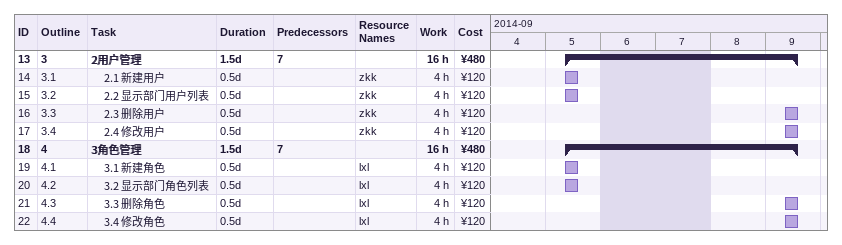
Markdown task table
| ID | WBS | Task | Duration | Start | Finish | Predecessors | Resources | Work (h) | Cost (¥) |
|---|---|---|---|---|---|---|---|---|---|
| 13 | 3 | **2用户管理** | 1.5d | 2014-09-05 | 2014-09-09 | 7 |  | 16 | 480 |
| 14 | 3.1 | 2.1 新建用户 | 0.5d | 2014-09-05 | 2014-09-05 |  | zkk | 4 | 120 |
| 15 | 3.2 | 2.2 显示部门用户列表 | 0.5d | 2014-09-05 | 2014-09-05 |  | zkk | 4 | 120 |
| 16 | 3.3 | 2.3 删除用户 | 0.5d | 2014-09-09 | 2014-09-09 |  | zkk | 4 | 120 |
| 17 | 3.4 | 2.4 修改用户 | 0.5d | 2014-09-09 | 2014-09-09 |  | zkk | 4 | 120 |
| 18 | 4 | **3角色管理** | 1.5d | 2014-09-05 | 2014-09-09 | 7 |  | 16 | 480 |
| 19 | 4.1 | 3.1 新建角色 | 0.5d | 2014-09-05 | 2014-09-05 |  | lxl | 4 | 120 |
| 20 | 4.2 | 3.2 显示部门角色列表 | 0.5d | 2014-09-05 | 2014-09-05 |  | lxl | 4 | 120 |
| 21 | 4.3 | 3.3 删除角色 | 0.5d | 2014-09-09 | 2014-09-09 |  | lxl | 4 | 120 |
| 22 | 4.4 | 3.4 修改角色 | 0.5d | 2014-09-09 | 2014-09-09 |  | lxl | 4 | 120 |
